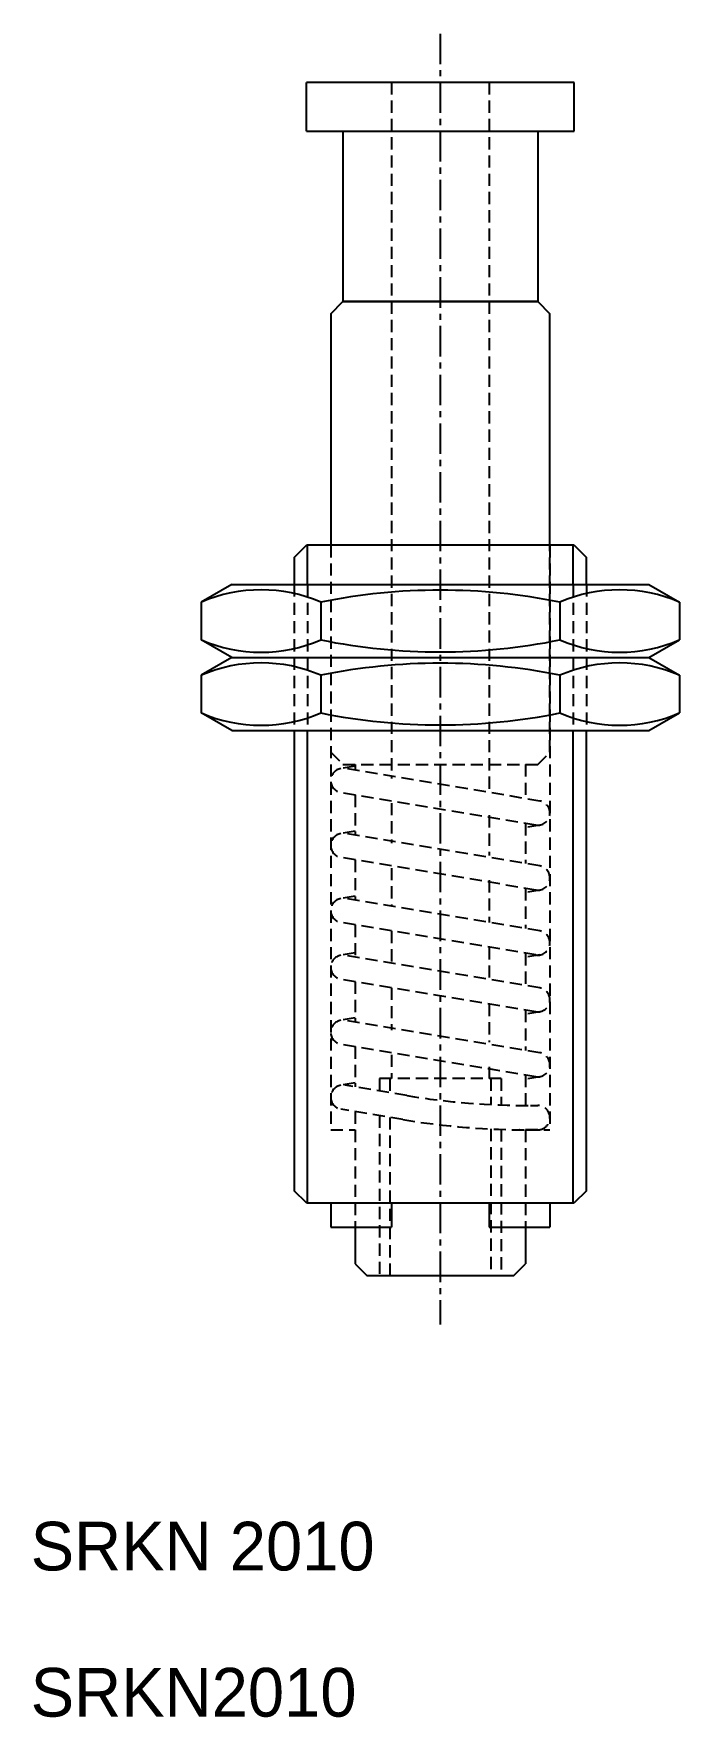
# Model space of a CAD drawing. Extents: x 4.1 to 30.6, y -14.9 to 54.3.
import ezdxf

# ---------------------------------------------------------------- set-up
doc = ezdxf.new("R2010")
doc.units = 0
doc.linetypes.add('CENTER', pattern=[2, 1.25, -0.25, 0.25, -0.25])
doc.linetypes.add('DASHED', pattern=[0.75, 0.5, -0.25])
doc.layers.get('0').update_dxf_attribs({"linetype": 'CONTINUOUS'})
doc.layers.add('CENTER', color=1, linetype='CENTER')

msp = doc.modelspace()

# ---------------------------------------------------------------- linework, layer by layer
at = {"color": 7, "linetype": 'CONTINUOUS'}
for p, q in [((26.26, 52.259), (15.26, 52.259)), ((15.26, 50.259), (15.26, 52.259)), ((26.26, 50.259), (26.26, 52.259)), ((15.26, 50.259), (26.26, 50.259)), ((16.76, 50.259), (16.76, 43.259)), ((24.76, 50.259), (24.76, 43.259)), ((16.26, 42.759), (16.76, 43.259)), ((24.76, 43.259), (16.76, 43.259)), ((16.76, 43.259), (24.76, 43.259)), ((24.76, 43.259), (25.26, 42.759)), ((16.26, 42.759), (16.26, 33.259)), ((25.26, 33.259), (25.26, 42.759)), ((14.76, 32.759), (15.26, 33.259)), ((26.26, 33.259), (15.26, 33.259)), ((26.26, 33.259), (26.76, 32.759)), ((14.76, 32.759), (14.76, 31.646)), ((26.76, 31.646), (26.76, 32.759)), ((12.203, 31.646), (10.945, 30.92)), ((12.203, 31.646), (29.317, 31.646)), ((29.317, 31.646), (30.575, 30.92)), ((10.945, 30.92), (10.945, 29.372)), ((15.853, 30.92), (15.853, 29.372)), ((25.667, 30.92), (25.667, 29.372)), ((30.575, 30.92), (30.575, 29.372)), ((12.203, 28.646), (10.945, 29.372)), ((29.317, 28.646), (30.575, 29.372)), ((12.203, 28.646), (10.945, 27.92)), ((12.203, 28.646), (29.317, 28.646)), ((12.203, 28.646), (29.317, 28.646)), ((29.317, 28.646), (30.575, 27.92)), ((10.945, 27.92), (10.945, 26.372)), ((15.853, 27.92), (15.853, 26.372)), ((25.667, 27.92), (25.667, 26.372)), ((30.575, 27.92), (30.575, 26.372)), ((12.203, 25.646), (10.945, 26.372)), ((29.317, 25.646), (30.575, 26.372)), ((12.203, 25.646), (29.317, 25.646)), ((14.76, 25.646), (14.76, 6.759)), ((26.76, 6.759), (26.76, 25.646)), ((15.26, 6.259), (14.76, 6.759)), ((15.26, 6.259), (26.26, 6.259)), ((16.26, 6.259), (16.26, 5.259)), ((18.76, 6.259), (18.76, 5.259)), ((22.76, 6.259), (22.76, 5.259)), ((25.26, 6.259), (25.26, 5.259)), ((26.76, 6.759), (26.26, 6.259)), ((16.26, 5.259), (18.76, 5.259)), ((17.26, 5.259), (17.26, 3.759)), ((22.76, 5.259), (25.26, 5.259)), ((24.26, 5.259), (24.26, 3.759)), ((17.26, 3.759), (17.76, 3.259)), ((23.76, 3.259), (24.26, 3.759)), ((23.76, 3.259), (17.76, 3.259))]:
    msp.add_line(p, q, dxfattribs=at)
at = {"color": 3, "linetype": 'DASHED'}
for p, q in [((18.76, 52.259), (18.76, 23.687)), ((22.76, 52.259), (22.76, 23.187)), ((16.26, 33.259), (16.26, 24.759)), ((16.26, 33.259), (16.26, 9.259)), ((25.26, 24.759), (25.26, 33.259)), ((25.26, 33.259), (25.26, 9.259)), ((14.76, 31.646), (14.76, 25.646)), ((15.301, 31.646), (15.301, 25.646)), ((26.219, 31.646), (26.219, 25.646)), ((26.76, 31.646), (26.76, 25.646)), ((16.26, 24.759), (16.76, 24.259)), ((16.76, 24.259), (24.76, 24.259)), ((17.26, 24.259), (17.26, 24.02)), ((24.26, 24.259), (24.26, 22.854)), ((24.76, 24.259), (25.26, 24.759)), ((17.26, 24.187), (16.678, 24.09)), ((24.842, 22.757), (16.842, 24.09)), ((24.678, 21.77), (16.678, 23.103)), ((17.26, 23.006), (17.26, 21.354)), ((18.76, 22.673), (18.76, 21.02)), ((22.76, 22.173), (22.76, 20.52)), ((17.26, 21.52), (16.678, 21.423)), ((24.26, 21.84), (24.26, 20.187)), ((24.842, 21.77), (24.26, 21.673)), ((24.842, 20.09), (16.842, 21.423)), ((24.678, 19.103), (16.678, 20.437)), ((17.26, 20.34), (17.26, 18.687)), ((18.76, 20.006), (18.76, 18.437)), ((22.76, 19.506), (22.76, 17.77)), ((17.26, 18.854), (16.678, 18.757)), ((24.842, 17.423), (16.842, 18.757)), ((24.26, 19.173), (24.26, 17.52)), ((24.842, 19.103), (24.26, 19.006)), ((24.678, 16.437), (16.678, 17.77)), ((17.26, 17.673), (17.26, 16.354)), ((18.76, 17.423), (18.76, 16.104)), ((22.76, 16.756), (22.76, 15.437)), ((17.26, 16.52), (16.678, 16.423)), ((24.842, 15.09), (16.842, 16.423)), ((24.26, 16.506), (24.26, 15.187)), ((24.842, 16.437), (24.26, 16.34)), ((24.678, 14.103), (16.678, 15.437)), ((17.26, 15.34), (17.26, 13.687)), ((18.76, 15.09), (18.76, 13.354)), ((17.26, 13.854), (16.678, 13.757)), ((22.76, 14.423), (22.76, 12.854)), ((24.26, 14.173), (24.26, 12.52)), ((24.842, 14.103), (24.26, 14.006)), ((24.842, 14.103), (24.26, 14.006)), ((24.842, 12.423), (16.842, 13.757)), ((24.678, 11.437), (16.678, 12.77)), ((17.26, 12.673), (17.26, 11.02)), ((18.76, 12.34), (18.76, 11.359)), ((24.678, 11.437), (22.745, 11.759)), ((22.76, 11.84), (22.76, 11.359)), ((17.26, 11.187), (16.678, 11.09)), ((17.26, 11.187), (16.678, 11.09)), ((19.389, 10.665), (16.842, 11.09)), ((23.26, 11.359), (18.26, 11.359)), ((18.26, 11.359), (18.26, 10.854)), ((18.693, 11.359), (18.693, 10.781)), ((22.827, 11.359), (22.827, 10.294)), ((23.26, 11.359), (23.26, 10.276)), ((24.26, 11.506), (24.26, 10.257)), ((24.842, 11.437), (24.26, 11.34)), ((24.842, 11.437), (24.26, 11.34)), ((19.225, 9.679), (16.678, 10.103)), ((17.26, 10.006), (17.26, 5.259)), ((18.26, 9.84), (18.26, 3.259)), ((18.693, 9.768), (18.693, 3.259)), ((24.465, 10.258), (24.758, 10.259)), ((16.26, 9.259), (17.26, 9.259)), ((22.827, 9.293), (22.827, 3.259)), ((23.26, 9.275), (23.26, 3.259)), ((24.76, 9.259), (23.992, 9.259)), ((24.26, 9.259), (25.26, 9.259)), ((24.26, 9.257), (24.26, 5.259))]:
    msp.add_line(p, q, dxfattribs=at)
at = {"color": 3, "linetype": 'CONTINUOUS'}
for p, q in [((15.301, 31.646), (15.301, 33.259)), ((26.219, 31.646), (26.219, 33.259)), ((15.301, 6.259), (15.301, 25.646)), ((26.219, 6.259), (26.219, 25.646))]:
    msp.add_line(p, q, dxfattribs=at)
at = {"color": 7, "linetype": 'CONTINUOUS'}
for centre, radius, start, end in [((13.399, 25.224), 6.202, 66.69518, 113.30477), ((20.76, 6.713), 24.7, 78.53987, 101.46014), ((28.121, 25.224), 6.202, 66.69523, 113.30482), ((13.399, 35.068), 6.202, 246.69527, 293.30467), ((20.76, 53.579), 24.699, 258.53974, 281.46021), ((28.121, 35.068), 6.202, 246.69532, 293.30473), ((13.399, 22.224), 6.202, 66.69518, 113.30477), ((20.76, 3.713), 24.7, 78.53987, 101.46014), ((28.121, 22.224), 6.202, 66.69523, 113.30482), ((13.399, 32.068), 6.202, 246.69527, 293.30467), ((20.76, 50.579), 24.699, 258.53974, 281.46021), ((28.121, 32.068), 6.202, 246.69532, 293.30473)]:
    msp.add_arc(centre, radius, start, end, dxfattribs=at)
at = {"color": 3, "linetype": 'DASHED'}
for centre, radius, start, end in [((16.76, 23.597), 0.5, 99.46232, 260.53768), ((24.76, 22.263), 0.5, 260.53768, 80.53768), ((16.76, 20.93), 0.5, 99.46232, 260.53768), ((24.76, 19.597), 0.5, 260.53768, 80.53768), ((16.76, 18.263), 0.5, 99.46232, 260.53768), ((24.76, 16.93), 0.5, 260.53768, 80.53768), ((16.76, 15.93), 0.5, 99.46232, 260.53768), ((24.76, 14.597), 0.5, 260.53768, 80.53768), ((16.76, 13.263), 0.5, 99.46232, 260.53768), ((24.76, 11.93), 0.5, 260.53768, 80.53768), ((16.76, 10.597), 0.5, 99.46232, 260.53768), ((24.321, 40.257), 30, 260.53768, 270.2736), ((24.321, 40.257), 31, 260.53768, 270.2736), ((24.76, 9.759), 0.5, 270, 90.2736)]:
    msp.add_arc(centre, radius, start, end, dxfattribs=at)
at = {"layer": 'CENTER', "color": 1, "linetype": 'CENTER'}
msp.add_line((20.76, 54.259), (20.76, 1.259), dxfattribs=at)

# ---------------------------------------------------------------- texts
at = {"color": 7, "linetype": 'CONTINUOUS'}
for s, p in [('SRKN 2010', (3.938, -8.833)), ('SRKN2010', (3.938, -14.833))]:
    msp.add_text(s, height=2, dxfattribs=at).set_placement(p)

doc.saveas('drawing.dxf')
